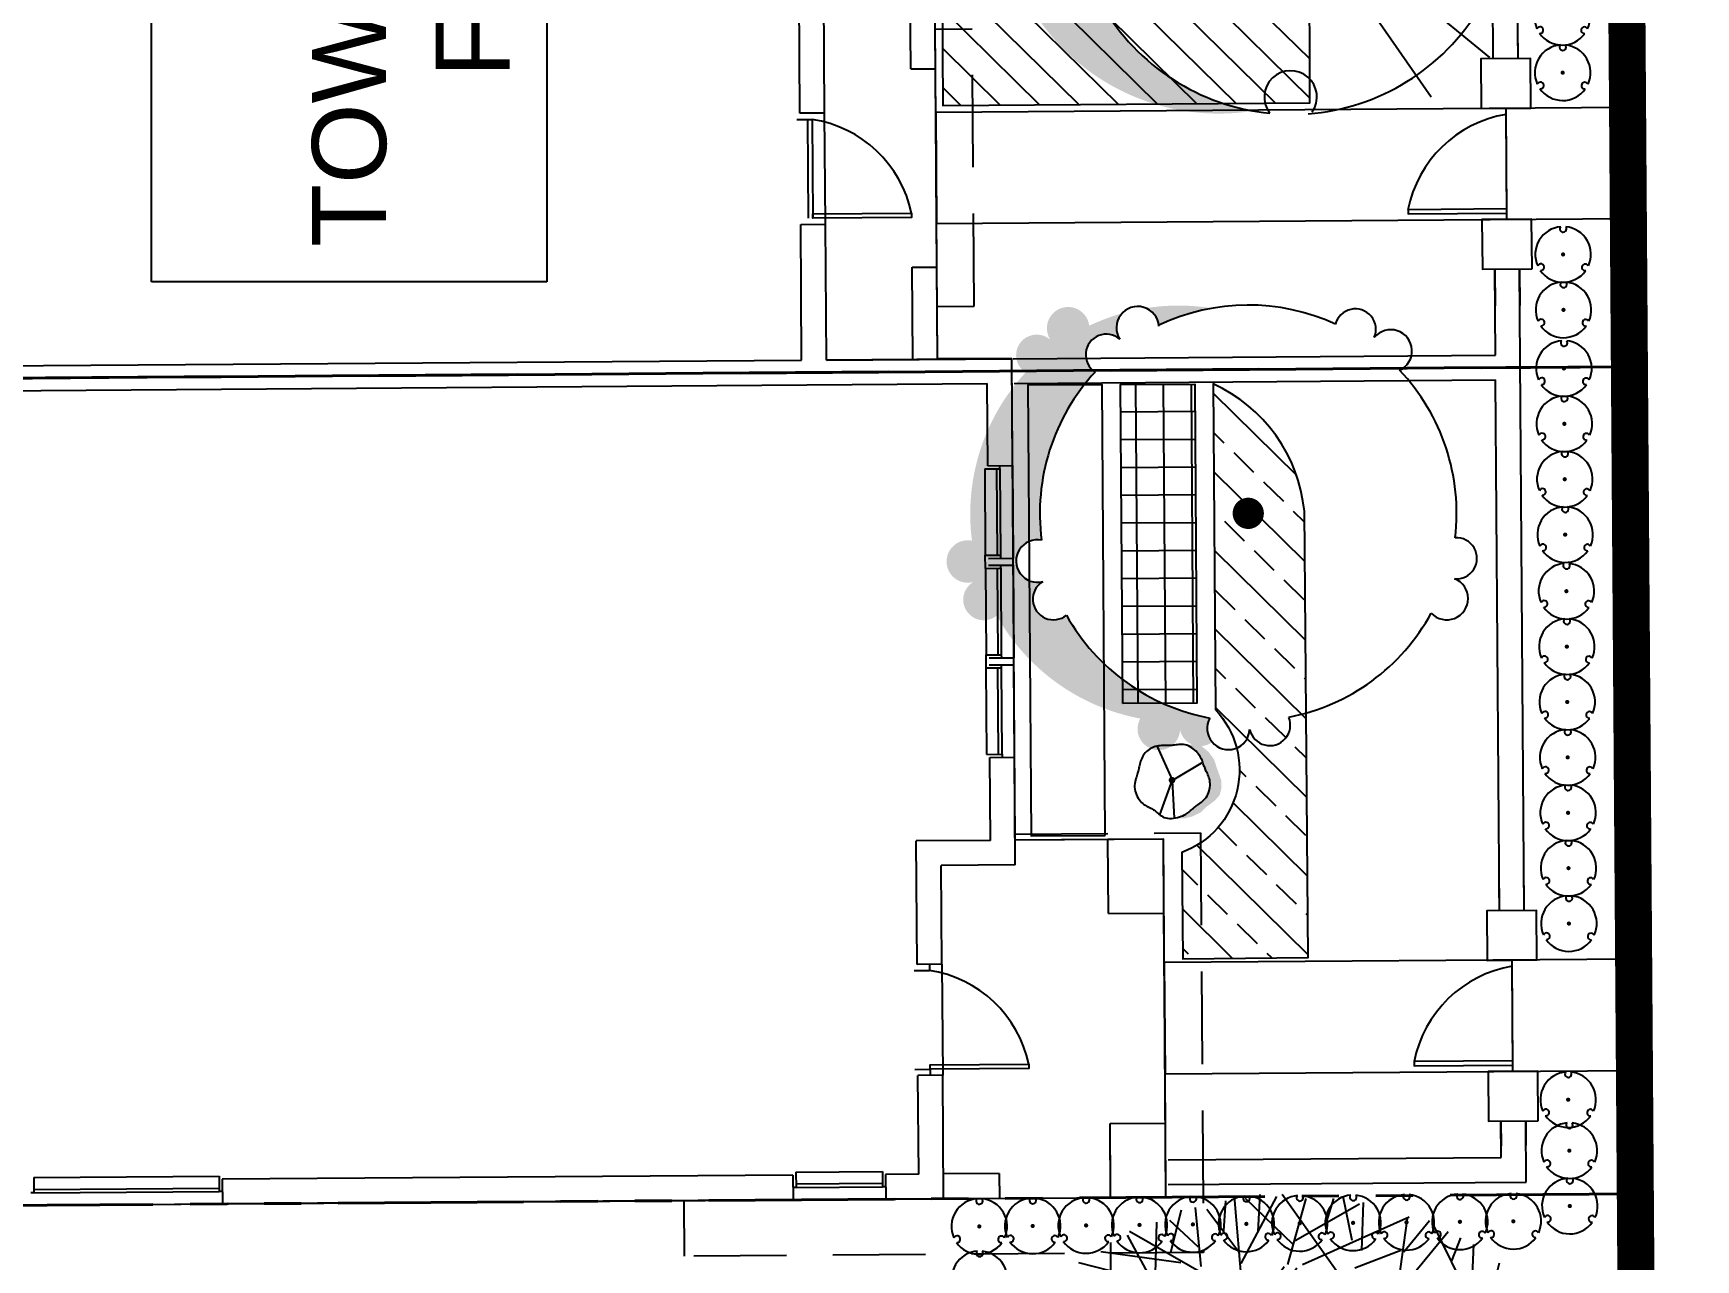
# Model space of a CAD drawing. Header units: feet. Extents: x 919634 to 928945, y 707022 to 708026.
# Drawn here: x 921041.08 to 921085.94, y 707249.68 to 707282.8 of the extents above; entities that cross this region are included whole.
import ezdxf

# ---------------------------------------------------------------- set-up
doc = ezdxf.new("R2010")
doc.units = ezdxf.units.FT
doc.header["$LTSCALE"] = 20
doc.header["$MEASUREMENT"] = 0
for name, pattern in [('PHANTOM2', [1.25, 0.625, -0.125, 0.125, -0.125, 0.125, -0.125]), ('Site Plan$0$HIDDEN2', [0.1875, 0.125, -0.0625]), ('Site Plan$0$PHANTOM2', [1.25, 0.625, -0.125, 0.125, -0.125, 0.125, -0.125])]:
    doc.linetypes.add(name, pattern=pattern)
doc.layers.add('-u-site-propline', color=7, linetype='PHANTOM2', true_color=0xd10000)
for name, color, linetype in [('-u-site-xref', 7, 'Continuous'), ('LK-SHRB-035M', 4, 'Continuous'), ('LK-SHRB-TRNK', 3, 'Continuous'), ('LK-TREE-013M', 6, 'Continuous'), ('LK-TREE-025M', 2, 'Continuous'), ('LK-TREE-035M', 123, 'Continuous'), ('LK-TREE-SM60', 251, 'Continuous'), ('LK-TREE-TRNK', 32, 'Continuous'), ('LP-SHRB', 7, 'Continuous'), ('LP-TREE', 15, 'Continuous'), ('Site Plan$0$-u-site-bldg ID', 7, 'Continuous'), ('Site Plan$0$-u-site-bldg-slab', 6, 'Continuous'), ('Site Plan$0$-u-site-bldg_interior', 252, 'Continuous'), ('Site Plan$0$-u-site-fence', 4, 'Site Plan$0$FENCELINE1'), ('Site Plan$0$-u-site-wall', 4, 'Continuous'), ('Site Plan$0$A-DOOR', 253, 'Continuous'), ('Site Plan$0$SP-BLDG-ROOF ABOVE', 4, 'Site Plan$0$HIDDEN2'), ('x-RL TH4-LP Block$0$L-002', 253, 'Continuous'), ('x-RL TH4-LP Block$0$LK-SHRB-013M', 253, 'Continuous'), ('x-RL TH4-LP Block$0$LK-SHRB-035M', 253, 'Continuous'), ('x-RL TH4-LP Block$0$LK-SHRB-TRNK', 253, 'Continuous'), ('x-RL TH4-LP Block$0$LK-TREE-013M', 253, 'Continuous'), ('x-RL TH4-LP Block$0$LK-TREE-035M', 253, 'Continuous'), ('x-RL TH4-LP Block$0$LK-TREE-050M', 253, 'Continuous'), ('x-RL TH4-LP Block$0$LK-TREE-TRNK', 253, 'Continuous'), ('x-RL TH4-LP Block$0$LP-PATT-GRND', 253, 'Continuous'), ('x-RL TH4-LP Block$0$LP-PATT-SHAR', 253, 'Continuous'), ('x-RL TH4-LP Block$0$LP-SHAR-BRDR-CONT', 253, 'Continuous'), ('x-RL TH4-LP Block$0$LP-SHRB', 253, 'Continuous'), ('x-RL TH4-LP Block$0$LP-TREE', 253, 'Continuous')]:
    doc.layers.add(name, color=color, linetype=linetype)
for name, color, linetype, lineweight in [('Site Plan$0$SP-LOT LINES', 252, 'Site Plan$0$PHANTOM2', 40), ('Site Plan$0$SP-SIDEWALK', 2, 'Continuous', 25), ('SP-BUILDING-FOOTPRINT', 1, 'Continuous', 25)]:
    doc.layers.add(name, color=color, linetype=linetype, lineweight=lineweight)
for name, color, linetype, plot in [('x-RL TH4-LP Block$0$-u-site-no_plot', 253, 'Continuous', False), ('x-RL TH4-LP Block$0$LK-SHRB-SHAD', 253, 'Continuous', False), ('x-RL TH4-LP Block$0$LK-TREE-SHAD', 253, 'Continuous', False)]:
    doc.layers.add(name, color=color, linetype=linetype, plot=plot)
doc.layers.get('-u-site-xref').off()
doc.styles.add('Site Plan$0$ARIAL', font='arial.ttf')
doc.linetypes.add('Site Plan$0$FENCELINE1', pattern='A,0.25,-0.1,[133,ltypeshp.shx,S=0.1,R=0,X=-0.1,Y=0],-0.1,1', length=1.45)

# ---------------------------------------------------------------- blocks, each defined once
blk = doc.blocks.new('Site Plan$0$A$C8793d83c')
at = {"layer": 'Site Plan$0$-u-site-fence'}
for p, q in [((-9.304, -3.054), (-9.284, -6.054)), ((-9.302, -3.22), (-9.285, -5.887)), ((-9.154, -26.053), (-9.135, -29.053)), ((-9.153, -26.22), (-9.136, -28.887))]:
    blk.add_line(p, q, dxfattribs=at)
for points in [[(-6.638, -3.318), (-6.638, -3.203), (-9.302, -3.22), (-9.302, -3.335)], [(-6.488, -26.317), (-6.489, -26.203), (-9.153, -26.22), (-9.152, -26.335)]]:
    blk.add_lwpolyline(points, close=True, dxfattribs=at)
for centre in [(-9.818, -2.69), (-9.668, -25.689)]:
    blk.add_arc(centre, 3.242, 279.4598, 348.8257, dxfattribs=at)
at = {"layer": 'Site Plan$0$-u-site-wall'}
for p, q in [((0, 0), (-9.658, -0.063)), ((-9.658, -0.063), (-9.647, -1.716)), ((0.004, -0.67), (-8.984, -0.728)), ((-8.984, -0.728), (-8.977, -1.712)), ((-9.647, -1.716), (-9.652, -1.046)), ((-8.977, -1.712), (-8.982, -1.042)), ((-9.61, -7.396), (-9.498, -24.716)), ((-9.61, -7.396), (-9.606, -8.066)), ((-8.94, -7.392), (-8.847, -21.722)), ((-8.94, -7.392), (-8.936, -8.062)), ((4.141, -21.63), (-8.847, -21.722)), ((4.167, -22.3), (-8.843, -22.392)), ((-8.843, -22.392), (-8.828, -24.711)), ((-9.498, -24.716), (-9.504, -23.727)), ((-8.828, -24.711), (-8.834, -23.723)), ((-9.461, -30.395), (-9.283, -57.715)), ((-9.461, -30.395), (-9.457, -31.065)), ((-8.791, -30.391), (-8.704, -43.724)), ((-8.791, -30.391), (-8.787, -31.061))]:
    blk.add_line(p, q, dxfattribs=at)
for points in [[(-9.982, -1.718), (-9.974, -3.058), (-8.634, -3.049), (-8.642, -1.709)], [(-9.954, -6.058), (-9.945, -7.398), (-8.605, -7.389), (-8.614, -6.049)], [(-9.833, -24.718), (-9.824, -26.058), (-8.484, -26.049), (-8.493, -24.709)], [(-9.805, -29.058), (-9.796, -30.398), (-8.456, -30.389), (-8.465, -29.049)]]:
    blk.add_lwpolyline(points, close=True, dxfattribs=at)
blk = doc.blocks.new('*U239')
at = {"layer": 'Site Plan$0$A-DOOR'}
blk.add_lwpolyline([(-28.62, -31.97), (-30, -31.97), (-30, 0), (-28.62, 0)], close=True, dxfattribs=at)
blk.add_arc((-36.41, 6.14), 38.9, 281.5467, 350.9125, dxfattribs=at)
blk = doc.blocks.new('Site Plan')
at = {"layer": 'Site Plan$0$-u-site-bldg-slab'}
for p, q in [((921070.083, 707261.029, -0.001), (921067.578, 707261.011, -0.001)), ((921071.633, 707253.374, -0.001), (921071.592, 707259.04, -0.001)), ((921065.602, 707257.664, -0.001), (921065.623, 707254.664, -0.001))]:
    blk.add_line(p, q, dxfattribs=at)
at = {"layer": 'Site Plan$0$-u-site-bldg_interior'}
for p, q in [((921061.771, 707280.637, -0.001), (921061.74, 707284.97, -0.001)), ((921062.437, 707280.642, -0.001), (921062.411, 707284.308, -0.001)), ((921064.762, 707281.837, -0.001), (921064.745, 707284.325, -0.001)), ((921065.429, 707281.842, -0.001), (921065.411, 707284.33, -0.001)), ((921064.762, 707281.837, -0.001), (921065.429, 707281.842, -0.001)), ((921061.689, 707280.47, -0.001), (921062.102, 707280.473, -0.001)), ((921062.437, 707280.642, -0.001), (921061.771, 707280.637, -0.001)), ((921061.977, 707280.472, -0.001), (921061.996, 707277.805, -0.001)), ((921062.102, 707280.473, -0.001), (921062.121, 707277.806, -0.001)), ((921062.459, 707277.642, -0.001), (921062.437, 707280.642, -0.001)), ((921061.792, 707277.637, -0.001), (921062.459, 707277.642, -0.001)), ((921061.818, 707273.971, -0.001), (921061.792, 707277.637, -0.001)), ((921062.485, 707273.975, -0.001), (921062.459, 707277.642, -0.001)), ((921064.801, 707276.48, -0.001), (921065.467, 707276.485, -0.001)), ((921064.818, 707273.992, -0.001), (921064.801, 707276.48, -0.001)), ((921065.485, 707274.012, -0.001), (921065.467, 707276.485, -0.001)), ((921002.903, 707273.55, -0.001), (921061.818, 707273.971, -0.001)), ((921062.485, 707273.975, -0.001), (921067.485, 707274.011, -0.001)), ((921066.152, 707274.002, -0.001), (921062.485, 707273.975, -0.001)), ((921067.506, 707271.126, -0.001), (921067.485, 707274.011, -0.001)), ((921002.241, 707272.878, -0.001), (921066.823, 707273.34, -0.001)), ((921066.839, 707271.121, -0.001), (921066.823, 707273.34, -0.001)), ((921066.756, 707271.037, -0.001), (921067.169, 707271.04, -0.001)), ((921066.756, 707271.037, -0.001), (921066.773, 707268.704, -0.001)), ((921066.839, 707271.121, -0.001), (921067.506, 707271.126, -0.001)), ((921067.077, 707271.039, -0.001), (921067.093, 707268.706, -0.001)), ((921067.169, 707271.04, -0.001), (921067.169, 707271.123, -0.001)), ((921067.169, 707271.04, -0.001), (921067.186, 707268.707, -0.001)), ((921067.506, 707271.126, -0.001), (921067.523, 707268.626, -0.001)), ((921066.773, 707268.704, -0.001), (921067.186, 707268.707, -0.001)), ((921066.775, 707268.35, -0.001), (921066.773, 707268.704, -0.001)), ((921066.857, 707268.621, -0.001), (921067.523, 707268.626, -0.001)), ((921067.186, 707268.707, -0.001), (921067.187, 707268.623, -0.001)), ((921066.775, 707268.35, -0.001), (921067.188, 707268.353, -0.001)), ((921066.775, 707268.35, -0.001), (921066.792, 707266.016, -0.001)), ((921066.858, 707268.434, -0.001), (921067.525, 707268.438, -0.001)), ((921067.096, 707268.352, -0.001), (921067.113, 707266.019, -0.001)), ((921067.188, 707268.353, -0.001), (921067.188, 707268.436, -0.001)), ((921067.188, 707268.353, -0.001), (921067.205, 707266.019, -0.001)), ((921067.525, 707268.438, -0.001), (921067.543, 707265.938, -0.001)), ((921066.792, 707266.016, -0.001), (921067.205, 707266.019, -0.001)), ((921066.795, 707265.662, -0.001), (921066.792, 707266.016, -0.001)), ((921066.876, 707265.934, -0.001), (921067.543, 707265.938, -0.001)), ((921067.205, 707266.019, -0.001), (921067.206, 707265.936, -0.001)), ((921066.795, 707265.662, -0.001), (921067.208, 707265.665, -0.001)), ((921066.811, 707263.329, -0.001), (921066.795, 707265.662, -0.001)), ((921066.877, 707265.746, -0.001), (921067.544, 707265.751, -0.001)), ((921067.132, 707263.331, -0.001), (921067.115, 707265.664, -0.001)), ((921067.208, 707265.665, -0.001), (921067.207, 707265.748, -0.001)), ((921067.224, 707263.332, -0.001), (921067.208, 707265.665, -0.001)), ((921067.562, 707263.251, -0.001), (921067.544, 707265.751, -0.001)), ((921066.811, 707263.329, -0.001), (921067.224, 707263.332, -0.001)), ((921066.895, 707263.246, -0.001), (921067.562, 707263.251, -0.001)), ((921066.911, 707261.007, -0.001), (921066.895, 707263.246, -0.001)), ((921067.224, 707263.332, -0.001), (921067.225, 707263.249, -0.001)), ((921067.583, 707260.345, -0.001), (921067.562, 707263.251, -0.001)), ((921066.911, 707261.007, -0.001), (921064.911, 707260.992, -0.001)), ((921064.935, 707257.659, -0.001), (921064.911, 707260.992, -0.001)), ((921071.578, 707261.04, -0.001), (921070.083, 707261.029, -0.001)), ((921070.097, 707259.029, -0.001), (921070.083, 707261.029, -0.001)), ((921071.592, 707259.04, -0.001), (921071.578, 707261.04, -0.001)), ((921067.583, 707260.345, -0.001), (921065.583, 707260.33, -0.001)), ((921065.602, 707257.664, -0.001), (921065.583, 707260.33, -0.001)), ((921070.097, 707259.029, -0.001), (921071.592, 707259.04, -0.001)), ((921064.853, 707257.492, -0.001), (921065.266, 707257.495, -0.001)), ((921065.602, 707257.664, -0.001), (921064.935, 707257.659, -0.001)), ((921065.265, 707257.661, -0.001), (921065.266, 707257.495, -0.001)), ((921064.872, 707254.825, -0.001), (921065.285, 707254.828, -0.001)), ((921065.623, 707254.664, -0.001), (921064.957, 707254.659, -0.001)), ((921064.976, 707251.993, -0.001), (921064.957, 707254.659, -0.001)), ((921065.285, 707254.828, -0.001), (921065.286, 707254.662, -0.001)), ((921065.647, 707251.331, -0.001), (921065.623, 707254.664, -0.001)), ((921070.138, 707253.363, -0.001), (921071.633, 707253.374, -0.001)), ((921070.138, 707253.363, -0.001), (921071.633, 707253.374, -0.001)), ((921070.15, 707251.669, -0.001), (921070.138, 707253.363, -0.001)), ((921070.152, 707251.363, -0.001), (921070.138, 707253.363, -0.001)), ((921071.647, 707251.374, -0.001), (921071.633, 707253.374, -0.001)), ((921041.101, 707251.905, -0.001), (921046.101, 707251.941, -0.001)), ((921046.101, 707251.941, -0.001), (921046.104, 707251.528, -0.001)), ((921061.58, 707251.968, -0.001), (921046.185, 707251.858, -0.001)), ((921061.58, 707251.968, -0.001), (921061.585, 707251.302, -0.001)), ((921061.663, 707252.052, -0.001), (921063.996, 707252.069, -0.001)), ((921061.663, 707252.052, -0.001), (921061.666, 707251.639, -0.001)), ((921063.996, 707252.069, -0.001), (921063.999, 707251.656, -0.001)), ((921064.976, 707251.993, -0.001), (921064.08, 707251.986, -0.001)), ((921064.08, 707251.986, -0.001), (921064.085, 707251.32, -0.001)), ((921067.147, 707252.012, -0.001), (921065.642, 707252.001, -0.001)), ((921067.147, 707252.012, -0.001), (921067.152, 707251.342, -0.001)), ((921041.104, 707251.492, -0.001), (921041.02, 707251.492, -0.001)), ((921041.101, 707251.905, -0.001), (921041.104, 707251.492, -0.001)), ((921041.103, 707251.585, -0.001), (921046.101, 707251.621, -0.001)), ((921041.104, 707251.492, -0.001), (921046.102, 707251.528, -0.001)), ((921046.187, 707251.529, -0.001), (921046.104, 707251.528, -0.001)), ((921046.185, 707251.858, -0.001), (921046.189, 707251.192, -0.001)), ((921061.666, 707251.639, -0.001), (921061.582, 707251.639, -0.001)), ((921061.665, 707251.732, -0.001), (921063.996, 707251.748, -0.001)), ((921061.666, 707251.639, -0.001), (921063.997, 707251.656, -0.001)), ((921064.082, 707251.656, -0.001), (921063.999, 707251.656, -0.001)), ((921041.023, 707251.155, -0.001), (921046.189, 707251.192, -0.001)), ((921061.585, 707251.302, -0.001), (921046.189, 707251.192, -0.001)), ((921061.585, 707251.302, -0.001), (921064.085, 707251.32, -0.001)), ((921065.647, 707251.331, -0.001), (921064.085, 707251.32, -0.001)), ((921067.152, 707251.342, -0.001), (921065.647, 707251.331, -0.001)), ((921071.647, 707251.374, -0.001), (921070.152, 707251.363, -0.001))]:
    blk.add_line(p, q, dxfattribs=at)
at = {"layer": 'Site Plan$0$SP-BLDG-ROOF ABOVE'}
blk.add_line((921065.467, 707276.485, -0.001), (921065.429, 707281.842, -0.001), dxfattribs=at)
at = {"layer": 'Site Plan$0$SP-BLDG-ROOF ABOVE', "elevation": -0.001}
for points in [[(921065.475, 707275.423), (921066.475, 707275.43), (921066.421, 707282.911), (921065.421, 707282.904)], [(921067.577, 707261.178), (921072.577, 707261.214), (921072.658, 707249.881), (921058.658, 707249.781), (921058.647, 707251.281)]]:
    blk.add_lwpolyline(points, dxfattribs=at)
at = {"layer": 'Site Plan$0$SP-LOT LINES', "ltscale": 0.4, "elevation": -0.001}
for points in [[(921083.996, 707295.796), (921084.154, 707273.797), (920990.156, 707273.125), (920989.999, 707295.125)], [(921084.154, 707273.797), (921084.313, 707251.464), (920990.316, 707250.792), (920990.156, 707273.125)]]:
    blk.add_lwpolyline(points, close=True, dxfattribs=at)
at = {"layer": 'Site Plan$0$SP-SIDEWALK', "elevation": -0.001}
for points in [[(921084.125, 707277.797), (921084.104, 707280.797), (921065.437, 707280.663), (921065.459, 707277.663)], [(921084.289, 707254.797), (921084.268, 707257.797), (921071.602, 707257.707), (921071.623, 707254.707)]]:
    blk.add_lwpolyline(points, close=True, dxfattribs=at)
at = {"layer": 'Site Plan$0$-u-site-bldg_interior', "xscale": 0.08333333333333337, "yscale": 0.08333333333333337, "zscale": 0.08333333333333337, "rotation": 90.40944444410502}
for p in [(921062.103, 707280.306, -0.001), (921065.267, 707257.328, -0.001)]:
    blk.add_blockref('*U239', p, dxfattribs=at)
at = {"layer": 'Site Plan$0$-u-site-wall', "extrusion": (3.08565e-09, -5.10161e-07, 1), "rotation": 180.0371235714795}
blk.add_blockref('Site Plan$0$A$C8793d83c', (921071.708, 707251.714, -0.358), dxfattribs=at)
at = {"layer": 'Site Plan$0$-u-site-bldg ID', "insert": (921045.272, 707295.261, 0), "char_height": 2, "width": 36.33866, "attachment_point": 2, "rotation": 90, "style": 'Site Plan$0$ARIAL', "bg_fill": 19, "box_fill_scale": 1.5, "bg_fill_color": 256, "bg_fill_transparency": 0}
blk.add_mtext("BLDG. 7 (4-UNITS)\\PTOWNHOME  (REAR LOAD)\\PF.F. = 14.50' N.A.V.D.", dxfattribs=at)
blk = doc.blocks.new('x-RL TH4-LP Block$0$TREE-DCID-003')
at = {"layer": 'x-RL TH4-LP Block$0$LK-TREE-SHAD'}
h = blk.add_hatch(color=256, dxfattribs=at)
edge = h.paths.add_edge_path()
edge.add_arc((0.3969, -0.2334), 0.06, 21.1548, 278.3748)
edge.add_arc((-0.0009, -0.0016), 0.5, 279.6134, 324.3885, ccw=False)
edge.add_arc((0.1661, -0.0016), 0.5, 260.3866, 324.3885)
edge.add_arc((0.5639, -0.2334), 0.06, 21.1548, 278.3748, ccw=False)
edge.add_arc((0.1661, -0.0016), 0.5, 335.1411, 454.3498)
edge.add_arc((0.1661, -0.0016), 0.5, 94.3498, 99.6134)
edge.add_arc((-0.0009, -0.0016), 0.5, -24.8589, 80.3866, ccw=False)
at = {"layer": 'x-RL TH4-LP Block$0$LK-TREE-013M'}
for q in [(-0.3184, 0.4595), (0.4914, 0.1734), (-0.3323, -0.4497)]:
    blk.add_line((0, 0), q, dxfattribs=at)
at = {"layer": 'x-RL TH4-LP Block$0$LK-TREE-035M'}
for q in [(-0.4516, 0.3697), (0.5298, 0.0507), (-0.2009, -0.5161)]:
    blk.add_line((0, 0), q, dxfattribs=at)
at = {"layer": 'x-RL TH4-LP Block$0$LK-TREE-050M'}
for centre, radius, start, end in [((0, 0), 0.5, 94.3498, 204.1975), ((0.0019, 0.4604), 0.06, 145.5617, 37.3741), ((0, 0), 0.5, 335.6607, 84.3619), ((-0.3996, -0.2286), 0.06, 265.5617, 157.3741), ((0.3978, -0.2318), 0.06, 25.5617, 277.3741), ((0, 0), 0.5, 215.058, 323.9795)]:
    blk.add_arc(centre, radius, start, end, dxfattribs=at)
at = {"layer": 'x-RL TH4-LP Block$0$LK-TREE-TRNK', "const_width": 0.0375}
blk.add_lwpolyline([(-0.0188, 0, 1), (0.0187, 0, 1)], format="xyb", close=True, dxfattribs=at)
blk = doc.blocks.new('x-RL TH4-LP Block$0$SHRUB-LRG-121')
at = {"layer": 'x-RL TH4-LP Block$0$LK-SHRB-SHAD'}
blk.add_hatch(color=256, dxfattribs=at).paths.add_polyline_path([(0.207, 0.499), (0.295, 0.508), (0.412, 0.491), (0.524, 0.398), (0.6, 0.292), (0.643, 0.158), (0.699, -0.002), (0.704, -0.11), (0.678, -0.216), (0.611, -0.291), (0.475, -0.393), (0.41, -0.458), (0.291, -0.516), (0.168, -0.546), (0.088, -0.542), (0.064, -0.531), (0.153, -0.508), (0.239, -0.458), (0.315, -0.391), (0.418, -0.317), (0.503, -0.222), (0.539, -0.136), (0.539, -0.008), (0.505, 0.102), (0.464, 0.184), (0.431, 0.277), (0.367, 0.385), (0.289, 0.456), (0.241, 0.484)])
at = {"layer": 'x-RL TH4-LP Block$0$LK-SHRB-013M'}
for p, q in [((-0.21, 0.481), (0.003, 0.005)), ((0.024, 0.012), (0.439, 0.254)), ((0.003, 0.005), (-0.183, -0.49))]:
    blk.add_line(p, q, dxfattribs=at)
at = {"layer": 'x-RL TH4-LP Block$0$LK-SHRB-035M'}
blk.add_line((0.003, -0.004), (0.025, -0.54), dxfattribs=at)
blk.add_lwpolyline([(0.366, -0.351), (0.382, -0.34), (0.398, -0.328), (0.416, -0.314), (0.433, -0.3), (0.451, -0.284), (0.467, -0.267), (0.483, -0.248), (0.497, -0.228), (0.509, -0.206), (0.519, -0.182), (0.527, -0.157), (0.534, -0.132), (0.538, -0.106), (0.54, -0.081), (0.541, -0.056), (0.539, -0.031), (0.536, -0.008), (0.532, 0.014), (0.526, 0.034), (0.519, 0.054), (0.511, 0.073), (0.504, 0.09), (0.496, 0.107), (0.489, 0.122), (0.483, 0.137), (0.477, 0.151), (0.471, 0.164), (0.466, 0.177), (0.461, 0.19), (0.456, 0.204), (0.451, 0.217), (0.446, 0.232), (0.441, 0.247), (0.435, 0.263), (0.429, 0.28), (0.421, 0.297), (0.413, 0.315), (0.403, 0.333), (0.391, 0.352), (0.378, 0.371), (0.362, 0.39), (0.345, 0.409), (0.326, 0.427), (0.305, 0.444), (0.284, 0.46), (0.262, 0.474), (0.239, 0.486), (0.215, 0.495), (0.192, 0.502), (0.168, 0.506), (0.145, 0.507), (0.122, 0.507), (0.1, 0.506), (0.079, 0.504), (0.059, 0.502), (0.04, 0.499), (0.022, 0.498), (0.006, 0.496), (-0.009, 0.495), (-0.024, 0.494), (-0.039, 0.494), (-0.055, 0.494), (-0.071, 0.493), (-0.088, 0.494), (-0.107, 0.494), (-0.126, 0.494), (-0.147, 0.493), (-0.169, 0.492), (-0.191, 0.489), (-0.214, 0.486), (-0.236, 0.48), (-0.259, 0.473), (-0.281, 0.464), (-0.302, 0.453), (-0.323, 0.44), (-0.342, 0.426), (-0.361, 0.41), (-0.378, 0.392), (-0.393, 0.374), (-0.407, 0.355), (-0.419, 0.335), (-0.429, 0.314), (-0.438, 0.293), (-0.445, 0.272), (-0.452, 0.252), (-0.457, 0.232), (-0.462, 0.213), (-0.466, 0.195), (-0.469, 0.178), (-0.473, 0.163), (-0.477, 0.148), (-0.481, 0.133), (-0.485, 0.118), (-0.489, 0.102), (-0.494, 0.086), (-0.5, 0.068), (-0.506, 0.048), (-0.513, 0.027), (-0.519, 0.004), (-0.525, -0.02), (-0.529, -0.045), (-0.532, -0.07), (-0.533, -0.097), (-0.531, -0.123), (-0.525, -0.15), (-0.517, -0.177), (-0.507, -0.203), (-0.495, -0.228), (-0.481, -0.252), (-0.466, -0.274), (-0.45, -0.295), (-0.434, -0.313), (-0.418, -0.328), (-0.402, -0.341), (-0.386, -0.352), (-0.371, -0.362), (-0.356, -0.37), (-0.342, -0.377), (-0.328, -0.384), (-0.315, -0.39), (-0.303, -0.397), (-0.291, -0.403), (-0.28, -0.411), (-0.268, -0.418), (-0.257, -0.427), (-0.245, -0.436), (-0.233, -0.446), (-0.219, -0.457), (-0.205, -0.469), (-0.19, -0.482), (-0.173, -0.495), (-0.155, -0.507), (-0.136, -0.519), (-0.114, -0.529), (-0.092, -0.537), (-0.067, -0.542), (-0.04, -0.545), (-0.013, -0.545), (0.016, -0.542), (0.045, -0.538), (0.073, -0.532), (0.101, -0.524), (0.127, -0.515), (0.151, -0.506), (0.172, -0.496), (0.191, -0.486), (0.208, -0.475), (0.224, -0.465), (0.237, -0.455), (0.25, -0.444), (0.261, -0.434), (0.272, -0.425), (0.283, -0.416), (0.293, -0.407), (0.304, -0.398), (0.314, -0.389), (0.326, -0.38), (0.338, -0.371), (0.351, -0.361)], close=True, dxfattribs=at)
at = {"layer": 'x-RL TH4-LP Block$0$LK-SHRB-TRNK', "const_width": 0.0469}
blk.add_lwpolyline([(-0.023, 0, 1), (0.023, 0, 1)], format="xyb", close=True, dxfattribs=at)
blk = doc.blocks.new('x-RL TH4-LP Block$0$TREE-SIMP-021')
at = {"layer": 'x-RL TH4-LP Block$0$LK-TREE-SHAD'}
h = blk.add_hatch(color=256, dxfattribs=at)
edge = h.paths.add_edge_path()
edge.add_arc((0.167, 0), 0.5, 260.3866, 278.5936)
edge.add_arc((0.2619, -0.4475), 0.051, 186.3524, 246.6513, ccw=False)
edge.add_arc((0, 0), 0.5, 279.6134, 294.9897, ccw=False)
edge = h.paths.add_edge_path()
edge.add_arc((0.167, 0), 0.5, 285.3581, 294.9897, ccw=False)
edge.add_arc((0.2619, -0.4475), 0.051, 317.3005, 392.4177)
edge.add_arc((0.3378, -0.3833), 0.0494, 228.3744, 416.8574)
edge.add_arc((0, 0), 0.5, 316.8519, 366.9897)
edge.add_arc((0.5066, 0.1108), 0.051, 258.3524, 464.4177)
edge.add_arc((0.4689, 0.2028), 0.0494, 300.3744, 488.8574)
edge.add_arc((0, 0), 0.5, 28.8519, 78.9897)
edge.add_arc((0.0512, 0.516), 0.051, 330.3524, 399.9472)
edge.add_arc((0.119, 0.5086), 0.0494, 12.3744, 125.5951, ccw=False)
edge.add_arc((0.2182, 0.516), 0.051, -29.6476, 176.4177, ccw=False)
edge.add_arc((0.167, 0), 0.5, 28.8519, 78.9897, ccw=False)
edge.add_arc((0.6359, 0.2028), 0.0494, -59.6256, 128.8574, ccw=False)
edge.add_arc((0.6736, 0.1108), 0.051, -101.6476, 104.4177, ccw=False)
edge.add_arc((0.167, 0), 0.5, -43.1481, 6.9897, ccw=False)
edge.add_arc((0.5048, -0.3833), 0.0494, -131.6256, 56.8574, ccw=False)
edge.add_arc((0.4289, -0.4475), 0.051, -173.6476, 32.4177, ccw=False)
at = {"layer": 'x-RL TH4-LP Block$0$LK-TREE-050M'}
for centre, radius, start, end in [((0.0512, 0.516), 0.051, 330.3524, 176.4177), ((-0.048, 0.5086), 0.0494, 12.3744, 201.2618), ((-0.0038, 0.0031), 0.4952, 100.5016, 151.0925), ((0, 0), 0.5, 28.8519, 78.9897), ((-0.475, 0.2081), 0.051, 42.4333, 248.4177), ((0.4689, 0.2028), 0.0494, 300.3744, 129.2618), ((-0.4986, 0.1115), 0.0494, 84.3744, 273.2618), ((0.5066, 0.1108), 0.051, 258.3524, 104.4177), ((0, 0), 0.5, 172.8519, 222.9897), ((0, 0), 0.5, 316.8519, 6.9897), ((-0.3447, -0.3874), 0.051, 114.3524, 320.4177), ((0.3378, -0.3833), 0.0494, 228.3744, 57.2618), ((-0.2601, -0.4397), 0.0494, 156.3744, 345.2618), ((0.2619, -0.4475), 0.051, 183.854, 32.4177), ((0, 0), 0.5, 244.8519, 294.9897)]:
    blk.add_arc(centre, radius, start, end, dxfattribs=at)
at = {"layer": 'x-RL TH4-LP Block$0$LK-TREE-TRNK', "const_width": 0.0375}
blk.add_lwpolyline([(-0.0188, 0, 1), (0.0187, 0, 1)], format="xyb", close=True, dxfattribs=at)
blk = doc.blocks.new('x-RL TH4-LP Block', base_point=(1241.699, -401.822))
at = {"layer": 'x-RL TH4-LP Block$0$LP-PATT-GRND'}
h = blk.add_hatch(dxfattribs=at)
h.set_pattern_fill('ANSI31', color=256, scale=6)
h.set_pattern_definition([(45, (922115.3144, 708877.3474), (-0.5303300859, 0.5303300859), [])])
h.paths.add_polyline_path([(1279.505, -393.287), (1279.519, -391.297), (1274.159, -391.254), (1274.199, -383.348), (1271.214, -383.348), (1271.214, -393.249)])
at = {"layer": 'x-RL TH4-LP Block$0$LP-PATT-SHAR'}
h = blk.add_hatch(dxfattribs=at)
h.set_pattern_fill('ANSI37', color=256, scale=6, angle=45)
h.set_pattern_definition([(90, (922118.96254, 708828.6941), (-0.75, 0), []), (180, (922118.96254, 708828.6941), (-6e-17, -0.75), [])])
h.paths.add_polyline_path([(1255.032, -388.088), (1263.645, -388.088), (1263.645, -390.088), (1255.032, -390.088)])
h = blk.add_hatch(dxfattribs=at)
h.set_pattern_fill('ANSI33', color=256, scale=6)
h.set_pattern_definition([(45, (922115.963, 708813.3012), (-1.0606601718, 1.0606601718), []), (45, (922117.0236, 708813.3012), (-1.0606601718, 1.0606601718), [0.75, -0.375])])
edge = h.paths.add_edge_path()
edge.add_arc((1253.235, -388.854), 2.368, 199.7781, 312.9457, ccw=False)
edge.add_line((1251.006, -389.655), (1248.128, -389.655))
edge.add_line((1248.128, -389.655), (1248.145, -393.041))
edge.add_line((1248.145, -393.041), (1260.198, -393.023))
edge.add_arc((1259.816, -388.823), 4.217, 275.1983, 335.2653)
edge.add_line((1263.645, -390.588), (1254.848, -390.588))
at = {"layer": 'x-RL TH4-LP Block$0$-u-site-no_plot'}
blk.add_line((1241.699, -401.822), (1330.366, -401.822), dxfattribs=at)
at = {"layer": 'x-RL TH4-LP Block$0$L-002'}
blk.add_lwpolyline([(1279.505, -393.287), (1279.519, -391.297), (1274.159, -391.254), (1274.199, -383.348), (1271.214, -383.348), (1271.214, -393.249)], close=True, dxfattribs=at)
at = {"layer": 'x-RL TH4-LP Block$0$LP-SHAR-BRDR-CONT'}
for points in [[(1251.479, -387.588), (1263.645, -387.588), (1263.645, -385.588), (1251.479, -385.588)], [(1255.032, -388.088), (1263.645, -388.088), (1263.645, -390.088), (1255.032, -390.088)]]:
    blk.add_lwpolyline(points, close=True, dxfattribs=at)
blk.add_lwpolyline([(1254.848, -390.588, -0.538262), (1251.006, -389.655), (1248.128, -389.655), (1248.145, -393.041), (1260.198, -393.023, 0.268263), (1263.645, -390.588)], format="xyb", close=True, dxfattribs=at)
at = {"layer": 'x-RL TH4-LP Block$0$LP-SHRB', "xscale": 1.896938157072053, "yscale": 1.896938157072053, "zscale": 3.319641774876093, "rotation": 270}
blk.add_blockref('x-RL TH4-LP Block$0$SHRUB-LRG-121', (1252.956, -389.4), dxfattribs=at)
at = {"layer": 'x-RL TH4-LP Block$0$LP-TREE'}
for name, p, xscale, yscale, zscale, rotation in [('x-RL TH4-LP Block$0$TREE-SIMP-021', (1260.146, -391.508, -0.001), 11.24595552882447, 11.24595552882447, 13.08037563701798, 90), ('x-RL TH4-LP Block$0$TREE-DCID-003', (1276.823, -392.798), 11.82707345530831, 11.82707345530831, 11.82707345530831, 89.54196761393237)]:
    blk.add_blockref(name, p, dxfattribs=dict(at, xscale=xscale, yscale=yscale, zscale=zscale, rotation=rotation))
blk = doc.blocks.new('SHRUB-LRG-020')
at = {"layer": 'LK-SHRB-035M'}
for centre, radius, start, end in [((0, 0), 0.5, 94.3498, 204.1975), ((0.002, 0.46), 0.06, 145.5617, 37.3741), ((0, 0), 0.5, 335.6607, 84.3619), ((-0.4, -0.229), 0.06, 265.5617, 157.3741), ((0, 0), 0.5, 215.058, 323.9795), ((0.398, -0.232), 0.06, 25.5617, 277.3741)]:
    blk.add_arc(centre, radius, start, end, dxfattribs=at)
at = {"layer": 'LK-SHRB-TRNK', "const_width": 0.0375}
blk.add_lwpolyline([(-0.019, 0, 1), (0.019, 0, 1)], format="xyb", close=True, dxfattribs=at)
blk = doc.blocks.new('TREE-DCID-450')
at = {"layer": 'LK-TREE-SM60'}
h = blk.add_hatch(color=256, dxfattribs=at)
h.paths.add_polyline_path([(-0.0144, 0.1541), (0.0421, 0.1288), (0.0226, 0.0996), (0.0226, 0.0548), (0.0382, 0.0023), (0.0596, -0.0153), (0.0674, -0.0425), (0.0382, -0.0717), (0.009, -0.0367), (-0.028, -0.0347), (-0.0611, -0.0425), (-0.0903, -0.0289), (-0.104, -0.0153), (-0.0689, 0.0003), (-0.0495, 0.0256), (-0.03, 0.049), (-0.0241, 0.0898), (-0.0183, 0.1112), (-0.0144, 0.1346)])
h.paths.add_polyline_path([(-0.0826, 0.222), (-0.0643, 0.2494), (-0.0551, 0.2448), (-0.0582, 0.2707), (-0.0582, 0.2935), (-0.0323, 0.2737), (-0.0277, 0.2402), (0.0149, 0.2174), (0.0218, 0.2032), (-0.004, 0.1722), (-0.0161, 0.1756), (-0.0523, 0.2152)])
h.paths.add_polyline_path([(0.0628, 0.2611), (0.0653, 0.2386), (0.0778, 0.2187), (0.1003, 0.2449), (0.124, 0.2436), (0.139, 0.2424), (0.1277, 0.2548), (0.1177, 0.2686), (0.1053, 0.2661), (0.1053, 0.286), (0.0866, 0.3135), (0.0853, 0.2848)])
h.paths.add_polyline_path([(0.1115, -0.118), (0.1395, -0.104), (0.18, -0.0928), (0.208, -0.0886), (0.2163, -0.0719), (0.2401, -0.0411), (0.2625, -0.023), (0.2792, -0.0509), (0.2513, -0.0788), (0.289, -0.0984), (0.2737, -0.1068), (0.2681, -0.118), (0.2275, -0.1026), (0.1926, -0.1208), (0.1772, -0.1305), (0.1898, -0.1627), (0.1898, -0.1725), (0.1758, -0.192), (0.1716, -0.1948), (0.1562, -0.1515), (0.1423, -0.1291), (0.1185, -0.1222)])
h.paths.add_polyline_path([(-0.163, -0.0385), (-0.1281, -0.0697), (-0.1131, -0.0784), (-0.1418, -0.1021), (-0.1505, -0.1383), (-0.158, -0.1445), (-0.1855, -0.1346), (-0.1967, -0.147), (-0.1967, -0.1071), (-0.2229, -0.0971), (-0.2466, -0.0897), (-0.2291, -0.0759), (-0.2341, -0.0535), (-0.2092, -0.0522), (-0.1767, -0.0435)])
at = {"layer": 'LK-TREE-013M'}
for p, q in [((-0.1648, 0.4152), (-0.1505, 0.4725)), ((-0.0932, 0.4438), (-0.0908, 0.4844)), ((0.0933, 0.4174), (0.0956, 0.482)), ((0.215, 0.4032), (0.227, 0.4343)), ((0.0836, 0.3937), (0.1457, 0.4176)), ((-0.2468, 0.3897), (-0.2891, 0.4008)), ((-0.0965, 0.3858), (-0.0467, 0.346)), ((-0.0467, 0.346), (-0.0119, 0.3957)), ((-0.3249, 0.3316), (-0.3321, 0.3698)), ((-0.3416, 0.3053), (-0.3488, 0.3483)), ((0.0852, 0.2863), (0.0852, 0.3584)), ((0.3201, 0.334), (0.3512, 0.3364)), ((0.3608, 0.2528), (0.3966, 0.2934)), ((-0.3812, 0.2658), (-0.401, 0.2802)), ((-0.4064, 0.192), (-0.4233, 0.2595)), ((0.3775, 0.2504), (0.4444, 0.2313)), ((-0.4001, 0.1764), (-0.4532, 0.1871)), ((0.4288, 0.1917), (0.4512, 0.2017)), ((0.4432, 0.1377), (0.484, 0.1224)), ((-0.4501, 0.1006), (-0.4677, 0.1263)), ((0.4576, 0.1101), (0.4943, 0.0972)), ((0.4635, 0.0155), (0.4997, 0.0444)), ((-0.4575, -0.0251), (-0.4903, -0.0302)), ((0.4499, -0.0703), (0.4924, -0.1114)), ((-0.3835, -0.1341), (-0.4353, -0.0922)), ((0.3903, -0.1148), (0.331, -0.138)), ((-0.4087, -0.1431), (-0.466, -0.1679)), ((0.331, -0.138), (0.3566, -0.1931)), ((0.4389, -0.1467), (0.4729, -0.1691)), ((-0.277, -0.2231), (-0.3375, -0.2178)), ((-0.2866, -0.2861), (-0.277, -0.2231)), ((0.3071, -0.2748), (0.2967, -0.3405)), ((0.3275, -0.292), (0.3776, -0.3293)), ((-0.3386, -0.3122), (-0.3749, -0.3305)), ((-0.2779, -0.36), (-0.3347, -0.3762)), ((0.2497, -0.3933), (0.2706, -0.4192)), ((-0.2101, -0.4201), (-0.2034, -0.4604)), ((0.0465, -0.4443), (0.0638, -0.4957)), ((-0.1255, -0.4568), (-0.155, -0.4821)), ((-0.0944, -0.4582), (-0.128, -0.4859)), ((0.0361, -0.4576), (-0.0139, -0.506)), ((0.1371, -0.4497), (0.1237, -0.4778)), ((-0.0404, -0.4727), (-0.043, -0.497))]:
    blk.add_line(p, q, dxfattribs=at)
for points in [[(-0.1239, 0.3957), (-0.1314, 0.4753)], [(-0.0716, 0.4131), (-0.1164, 0.4729)], [(-0.0684, 0.3679), (-0.0791, 0.4903)], [(-0.0697, 0.3996), (-0.0218, 0.4903)], [(0.0006, 0.4256), (-0.0642, 0.4878)], [(-0.0467, 0.443), (-0.0442, 0.4928)], [(-0.0069, 0.3982), (0.018, 0.4878)], [(0.0031, 0.4306), (0.0902, 0.4803)], [(0.0454, 0.4554), (0.0553, 0.4878)], [(0.0802, 0.4306), (0.0678, 0.4903)], [(-0.1877, 0.2984), (-0.1837, 0.4554)], [(-0.1276, 0.4216), (-0.1662, 0.4579)], [(0.013, 0.3982), (0.1574, 0.4629)], [(0.1411, 0.36), (0.1549, 0.4604)], [(0.1499, 0.4156), (0.1848, 0.4579)], [(0.2396, 0.3509), (0.1898, 0.4529)], [(-0.2459, 0.2838), (-0.2459, 0.4281)], [(-0.1861, 0.3684), (-0.2235, 0.438)], [(-0.1107, 0.3798), (-0.221, 0.443)], [(-0.1513, 0.4007), (-0.2594, 0.4156)], [(0.242, 0.3485), (0.3018, 0.3833)], [(0.2707, 0.3663), (0.2794, 0.4007)], [(0.3068, 0.3161), (0.3093, 0.3833)], [(-0.2882, 0.3211), (-0.3181, 0.3733)], [(-0.2654, 0.3607), (-0.3156, 0.3758)], [(-0.2334, 0.3086), (-0.3579, 0.3385)], [(0.2918, 0.2937), (0.3342, 0.3584)], [(-0.3056, 0.2813), (-0.3778, 0.3236)], [(-0.3729, 0.2813), (-0.3903, 0.3012)], [(-0.3895, 0.2006), (-0.3761, 0.3118)], [(0.3217, 0.3062), (0.4213, 0.2663)], [(0.359, 0.2937), (0.3889, 0.3037)], [(-0.3405, 0.2788), (-0.4376, 0.2241)], [(-0.3903, 0.2489), (-0.4226, 0.2539)], [(0.3167, 0.2464), (0.4238, 0.2589)], [(0.4197, 0.15), (0.4208, 0.2614)], [(-0.3701, 0.1443), (-0.4369, 0.2279)], [(0.3765, 0.2315), (0.4661, 0.1643)], [(0.4187, 0.208), (0.4392, 0.2336)], [(-0.4268, 0.1159), (-0.4421, 0.222)], [(0.438, 0.1768), (0.4639, 0.1819)], [(-0.4347, 0.1544), (-0.4582, 0.1753)], [(0.4044, 0.1186), (0.4771, 0.1599)], [(-0.3682, 0.0692), (-0.468, 0.1524)], [(0.3858, 0.0358), (0.4801, 0.1352)], [(-0.4279, 0.098), (-0.4873, 0.0665)], [(-0.401, 0.0962), (-0.4782, 0.1005)], [(0.3807, 0.0728), (0.5016, -0.0066)], [(0.4302, 0.0836), (0.4903, 0.0833)], [(0.4498, 0.0444), (0.4912, 0.0799)], [(-0.4236, 0.0257), (-0.4836, 0.0601)], [(-0.4557, 0.0421), (-0.4875, 0.032)], [(0.4237, -0.0812), (0.504, 0.0323)], [(-0.4245, 0.0223), (-0.4879, -0.0718)], [(0.3944, -0.1028), (0.5021, -0.0356)], [(0.4201, -0.0285), (0.4991, -0.031)], [(-0.4357, -0.0876), (-0.4897, -0.0786)], [(-0.3919, -0.0739), (-0.477, -0.1057)], [(-0.3521, -0.1975), (-0.4803, -0.1048)], [(0.4419, -0.1096), (0.4877, -0.0905)], [(-0.3626, -0.1349), (-0.474, -0.1356)], [(-0.4138, -0.1555), (-0.4592, -0.1961)], [(0.3862, -0.1469), (0.4435, -0.2317)], [(0.4016, -0.15), (0.4757, -0.1411)], [(-0.3752, -0.2223), (-0.4618, -0.1717)], [(-0.4179, -0.1981), (-0.4509, -0.2056)], [(0.3563, -0.1986), (0.4214, -0.265)], [(0.3763, -0.2188), (0.4625, -0.1938)], [(0.415, -0.1865), (0.4568, -0.2135)], [(-0.3422, -0.2147), (-0.4322, -0.238)], [(-0.3696, -0.222), (-0.3911, -0.3091)], [(0.3463, -0.2159), (0.3302, -0.3733)], [(0.3793, -0.2234), (0.3788, -0.3238)], [(0.2748, -0.2551), (0.4419, -0.2394)], [(-0.3123, -0.2665), (-0.4144, -0.2737)], [(-0.2908, -0.254), (-0.3858, -0.3233)], [(0.2987, -0.2548), (0.3537, -0.3524)], [(-0.361, -0.2716), (-0.4054, -0.2943)], [(-0.3227, -0.2783), (-0.352, -0.3469)], [(0.3407, -0.2902), (0.3987, -0.3093)], [(0.3797, -0.2725), (0.4027, -0.2973)], [(-0.2766, -0.3125), (-0.3467, -0.3611)], [(-0.2782, -0.2957), (-0.2739, -0.4225)], [(0.2591, -0.3121), (0.3292, -0.3699)], [(-0.2977, -0.3248), (-0.3142, -0.3826)], [(-0.1608, -0.3199), (-0.3034, -0.3964)], [(-0.2759, -0.3375), (-0.216, -0.4581)], [(-0.2267, -0.355), (-0.2684, -0.4222)], [(0.293, -0.3431), (0.3122, -0.3945)], [(-0.1236, -0.3645), (-0.2485, -0.4366)], [(-0.1513, -0.3661), (-0.115, -0.4889)], [(0.1234, -0.3631), (0.1012, -0.4912)], [(0.063, -0.403), (0.0203, -0.5019)], [(0.1887, -0.3893), (0.189, -0.4585)], [(0.1921, -0.3884), (0.3054, -0.3963)], [(-0.1807, -0.4147), (-0.1684, -0.4709)], [(-0.1347, -0.4198), (-0.165, -0.4718)], [(-0.0915, -0.415), (-0.0921, -0.4987)], [(0.1164, -0.4051), (0.1513, -0.4741)], [(0.1944, -0.4242), (0.2153, -0.4478)], [(0.0202, -0.4473), (-0.0827, -0.4913)], [(-0.072, -0.4439), (0.024, -0.5006)], [(0.1123, -0.4372), (0.028, -0.5035)], [(0.1283, -0.4292), (0.1853, -0.465)], [(0.0828, -0.4633), (0.0765, -0.4941)], [(-0.0579, -0.4732), (-0.0665, -0.4982)], [(-0.0212, -0.4721), (-0.0093, -0.5026)]]:
    blk.add_lwpolyline(points, dxfattribs=at)
for centre, radius, start, end in [((-0.0479, 0.3003), 0.0111, 205.9837, 337.8396), ((0.093, 0.3141), 0.00941, 201.2376, 346.386), ((0.0956, 0.3048), 0.0108, 199.475, 326.2835), ((-0.1731, 0.262), 0.0214, 297.7348, 25.7738), ((-0.0465, 0.2873), 0.0107, 199.151, 358.6023), ((-0.1677, 0.2612), 0.0308, 313.8521, 12.7255), ((0.0759, 0.2492), 0.022, 163.3146, 260.4702), ((0.0983, 0.2677), 0.0319, 182.4018, 248.4387), ((0.1501, 0.254), 0.0126, 102.2945, 274.5306), ((0.1631, 0.2546), 0.012, 95.9663, 275.4617), ((-0.0409, 0.2299), 0.0189, 264.082, 28.6565), ((-0.3028, 0.0043), 0.012, 215.9663, 35.4617), ((-0.2958, -0.0067), 0.0126, 222.2945, 34.5306), ((0.2963, -0.0154), 0.0249, 182.9671, 259.6207), ((0.2995, -0.0123), 0.0215, 167.26, 258.577), ((-0.278, -0.0607), 0.0219, 291.5164, 38.518), ((-0.3193, -0.0862), 0.00941, 321.2376, 106.386), ((-0.3125, -0.0793), 0.0108, 319.475, 86.2835), ((0.2229, -0.0893), 0.0315, 160.4576, 234.0687), ((0.2293, -0.084), 0.02, 138.7307, 263.8045), ((0.2939, -0.1151), 0.0175, 120.3591, 194.1191), ((0.2987, -0.1182), 0.0123, 81.5057, 217.9094), ((-0.1791, -0.1635), 0.0211, 344.2449, 141.1942), ((-0.2397, -0.2027), 0.0136, 8.1194, 81.909), ((-0.2295, -0.1944), 0.0123, 3.7677, 88.6003), ((0.1862, -0.1996), 0.0184, 45.3793, 155.4048), ((0.191, -0.2157), 0.0215, 58.6161, 143.144), ((-0.15, -0.253), 0.0144, 36.1321, 136.408), ((0.2241, -0.2406), 0.0108, 79.475, 206.2835), ((0.2335, -0.2431), 0.00941, 81.2376, 226.386), ((-0.147, -0.2669), 0.0152, 31.3336, 126.5361), ((0.1403, -0.2827), 0.0161, 5.1376, 102.4523), ((0.1501, -0.2685), 0.0134, 336.7493, 118.5635)]:
    blk.add_arc(centre, radius, start, end, dxfattribs=at)
at = {"layer": 'LK-TREE-025M'}
for p, q in [((0.0055, 0.3932), (-0.0418, 0.3285)), ((-0.0592, 0.331), (-0.109, 0.3783)), ((0.1001, 0.3609), (0.1076, 0.2663)), ((-0.0567, 0.2489), (-0.0592, 0.331)), ((-0.0418, 0.3285), (-0.0268, 0.2415)), ((-0.1762, 0.2464), (-0.2285, 0.3111)), ((-0.1885, 0.2899), (-0.1588, 0.2738)), ((-0.1588, 0.2738), (-0.0567, 0.2489)), ((0.0155, 0.2166), (0.0852, 0.2863)), ((0.1972, 0.2639), (0.2394, 0.2896)), ((0.247, 0.2813), (0.2047, 0.2464)), ((0.1076, 0.2663), (0.1499, 0.2688)), ((0.1499, 0.2688), (0.1972, 0.2639)), ((-0.0517, 0.2141), (-0.1762, 0.2464)), ((-0.0268, 0.2415), (0.0155, 0.2166)), ((0.1848, 0.2415), (0.1033, 0.2442)), ((0.2047, 0.2464), (0.1848, 0.2415)), ((-0.3279, 0.0292), (-0.3715, 0.05)), ((-0.3679, 0.0636), (-0.3165, 0.0444)), ((-0.3086, -0.0142), (-0.3279, 0.0292)), ((-0.3165, 0.0444), (-0.3023, 0.0296)), ((-0.3023, 0.0296), (-0.2609, -0.0471)), ((0.2142, -0.0708), (0.3095, 0.0239)), ((0.3095, 0.0239), (0.3917, 0.0368)), ((0.3567, 0.011), (0.3245, -0.0049)), ((-0.2852, -0.0496), (-0.3086, -0.0142)), ((0.3245, -0.0049), (0.2519, -0.0809)), ((-0.3634, -0.1034), (-0.2852, -0.0496)), ((-0.2609, -0.0471), (-0.2159, -0.0547)), ((-0.2913, -0.079), (-0.3538, -0.1151)), ((-0.1961, -0.1045), (-0.2913, -0.079)), ((0.2519, -0.0809), (0.3243, -0.1198)), ((-0.1965, -0.1536), (-0.1961, -0.1045)), ((-0.1405, -0.1012), (-0.1603, -0.1615)), ((0.2305, -0.103), (0.1769, -0.1281)), ((0.3134, -0.1336), (0.2305, -0.103)), ((0.3243, -0.1198), (0.3901, -0.1003)), ((0.1769, -0.1281), (0.2133, -0.2224)), ((0.3458, -0.2069), (0.3134, -0.1336)), ((-0.2644, -0.2101), (-0.1965, -0.1536)), ((-0.188, -0.1716), (-0.2579, -0.2264)), ((-0.1435, -0.287), (-0.188, -0.1716)), ((-0.1603, -0.1615), (-0.1261, -0.2855)), ((0.1741, -0.2064), (0.1587, -0.161)), ((-0.3441, -0.2015), (-0.2644, -0.2101)), ((0.1247, -0.2863), (0.1741, -0.2064)), ((0.2133, -0.2224), (0.2758, -0.2585)), ((-0.2579, -0.2264), (-0.2739, -0.2932)), ((0.1848, -0.2319), (0.1658, -0.2698)), ((0.242, -0.2609), (0.1848, -0.2319)), ((-0.158, -0.3555), (-0.1435, -0.287)), ((-0.1261, -0.2855), (-0.156, -0.3631)), ((0.1191, -0.306), (0.1247, -0.2863)), ((0.1658, -0.2698), (0.1379, -0.3082)), ((0.1281, -0.3601), (0.1191, -0.306)), ((0.1379, -0.3082), (0.1417, -0.3564))]:
    blk.add_line(p, q, dxfattribs=at)
for points in [[(0.0827, 0.3559), (-0.0144, 0.4928)], [(0.1021, 0.3119), (0.2097, 0.443)], [(0.2389, 0.29), (0.2445, 0.4256)], [(-0.2285, 0.3111), (-0.2857, 0.3883)], [(0.2481, 0.2801), (0.374, 0.3236)], [(-0.2068, 0.2822), (-0.4152, 0.2788)], [(-0.3385, 0.0576), (-0.4098, 0.2607)], [(0.2271, 0.2589), (0.4387, 0.2191)], [(0.3521, 0.028), (0.457, 0.2147)], [(-0.3703, 0.0479), (-0.4916, -0.0107)], [(0.3917, 0.0368), (0.4871, 0.0478)], [(0.3567, 0.011), (0.4942, -0.0742)], [(-0.3366, -0.085), (-0.4893, -0.0496)], [(0.4126, -0.096), (0.4853, -0.1294)], [(-0.3504, -0.116), (-0.4203, -0.2685)], [(0.3646, -0.1344), (0.4721, -0.1821)], [(0.2412, -0.2586), (0.2868, -0.4086)], [(-0.1438, -0.3244), (-0.0346, -0.5086)], [(0.1186, -0.3316), (-0.0217, -0.495)], [(0.1429, -0.3543), (0.2543, -0.4301)], [(-0.1606, -0.36), (-0.1941, -0.4512)]]:
    blk.add_lwpolyline(points, dxfattribs=at)
for centre, radius, start, end in [((-0.0381, 0.2214), 0.0337, 296.4985, 14.0043), ((0.1197, 0.1798), 0.0664, 104.2678, 170.6582), ((-0.0789, 0.1527), 0.0671, 19.9006, 66.0824), ((0.0207, 0.1698), 0.0399, 205.0114, 304.8008), ((0.0159, 0.1422), 0.039, 214.2644, 315.0293), ((-0.1624, -0.0946), 0.05, 25.3966, 85.4459), ((-0.1312, -0.0923), 0.0604, 39.3168, 93.5301), ((-0.2514, -0.0685), 0.0193, 268.9806, 55.601), ((0.1311, -0.1068), 0.0615, 118.8019, 174.3945), ((0.1328, -0.1011), 0.0372, 109.2534, 199.1852), ((0.173, 0.0043), 0.0863, 239.4308, 299.4785), ((-0.1758, -0.142), 0.0247, 7.7333, 148.4767), ((0.1094, -0.1693), 0.0501, 9.5729, 85.6575)]:
    blk.add_arc(centre, radius, start, end, dxfattribs=at)
at = {"layer": 'LK-TREE-035M'}
for p, q in [((0.0534, 0.1885), (0.0438, 0.1415)), ((-0.0167, 0.1094), (-0.0152, 0.1724)), ((0.0438, 0.1415), (0.0457, 0.0807)), ((-0.0345, 0.0442), (-0.0167, 0.1094)), ((0.0457, 0.0807), (0.0583, 0.0224)), ((-0.0764, -0.001), (-0.0345, 0.0442)), ((0.0583, 0.0224), (0.0874, -0.0437)), ((-0.1228, -0.0265), (-0.0764, -0.001)), ((-0.0866, -0.0576), (-0.0414, -0.0349)), ((-0.0414, -0.0349), (0.0134, -0.0375)), ((0.0134, -0.0375), (0.0547, -0.0982)), ((0.0874, -0.0437), (0.1287, -0.07)), ((0.0547, -0.0982), (0.1131, -0.1194))]:
    blk.add_line(p, q, dxfattribs=at)
for centre, radius, start, end in [((-0.2089, 0.0896), 0.1445, 267.193, 306.5634), ((-0.0461, -0.1602), 0.1117, 113.2473, 149.2072)]:
    blk.add_arc(centre, radius, start, end, dxfattribs=at)
at = {"layer": 'LK-TREE-TRNK', "const_width": 0.00642}
blk.add_lwpolyline([(0.0012, -0.0046, 1), (0.0076, -0.0046, 1)], format="xyb", close=True, dxfattribs=at)

msp = doc.modelspace()

# ---------------------------------------------------------------- block references
at = {"layer": '-u-site-xref'}
msp.add_blockref('Site Plan', (0, 0), dxfattribs=at)

# ---------------------------------------------------------------- next in the draw order: linework, layer by layer
at = {"layer": 'SP-BUILDING-FOOTPRINT', "elevation": -0.001}
msp.add_lwpolyline([(921002.16, 707284.211), (921002.241, 707272.878), (921013.074, 707272.956), (921013.151, 707262.289), (921033.4, 707262.434), (921033.481, 707251.101), (921065.647, 707251.331), (921065.647, 707251.331), (921071.647, 707251.374), (921071.647, 707251.374), (921071.578, 707261.04), (921067.578, 707261.011), (921067.485, 707274.011), (921065.485, 707274.012), (921065.411, 707284.33)], dxfattribs=at)

# ---------------------------------------------------------------- next in the draw order: block references
at = {"layer": 'LP-SHRB', "xscale": 1.502163410681632, "yscale": 1.502163410681632, "zscale": 1.502163410681632}
msp.add_blockref('SHRUB-LRG-020', (921066.617, 707249.169), dxfattribs=at)

# ---------------------------------------------------------------- next in the draw order: block references
at = {"layer": '-u-site-xref', "rotation": 90.40944451206967}
msp.add_blockref('x-RL TH4-LP Block', (921084.313, 707251.464, 0), dxfattribs=at)

# ---------------------------------------------------------------- next in the draw order: linework, layer by layer
at = {"layer": '-u-site-propline', "const_width": 1}
msp.add_lwpolyline([(920947, 707545.92), (920946.201, 707600.835), (920548.473, 707598.249), (920114.576, 707595.417), (920115.105, 707522.895), (920102.967, 707404.748), (920105.543, 707051.813), (920991.697, 707057.367), (920991.473, 707093.125), (921085.439, 707093.799), (921082.202, 707546.78)], close=True, dxfattribs=at)

# ---------------------------------------------------------------- next in the draw order: block references
at = {"layer": 'LP-SHRB', "xscale": 1.502163410681632, "yscale": 1.502163410681632, "zscale": 1.502163410681632}
for p in [(921082.341, 707283.229), (921082.352, 707281.734), (921082.363, 707276.827), (921082.374, 707275.331), (921082.386, 707273.749), (921082.397, 707272.254), (921082.408, 707270.758), (921082.419, 707269.262), (921082.453, 707267.735), (921082.464, 707266.239), (921082.475, 707264.744), (921082.487, 707263.248), (921082.498, 707261.752), (921082.509, 707260.257), (921082.52, 707258.761), (921082.5, 707254.006), (921082.532, 707252.63), (921082.544, 707251.135), (921066.611, 707250.584), (921068.052, 707250.597), (921069.493, 707250.611), (921070.934, 707250.625), (921072.375, 707250.639), (921073.816, 707250.653), (921075.257, 707250.667), (921076.697, 707250.681), (921078.138, 707250.695), (921079.579, 707250.709), (921081.02, 707250.723)]:
    msp.add_blockref('SHRUB-LRG-020', p, dxfattribs=at)
at = {"layer": 'LP-TREE', "xscale": 19.96338660930394, "yscale": 19.96338660930394, "zscale": 24.95423326162993}
msp.add_blockref('TREE-DCID-450', (921075.072, 707241.604), dxfattribs=at)

doc.saveas('drawing.dxf')
